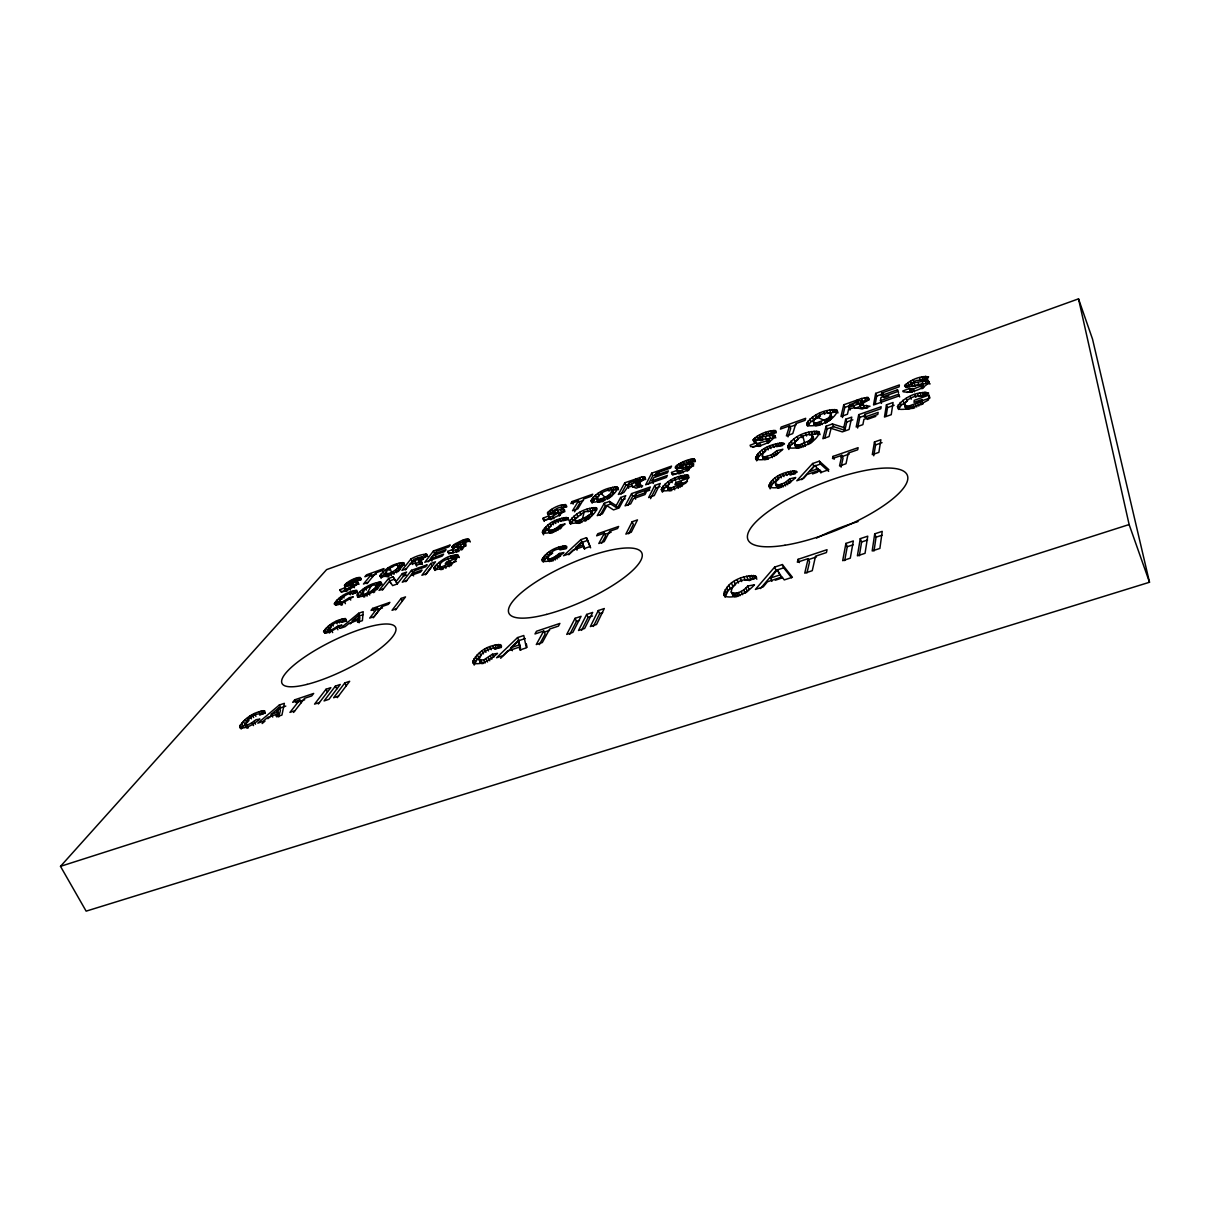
<?xml version="1.0" encoding="UTF-8"?>
<svg xmlns="http://www.w3.org/2000/svg" width="1210" height="1210" viewBox="0 0 1210 1210"><rect width="100%" height="100%" fill="white"/><g stroke="black" fill="none" stroke-linecap="round" stroke-linejoin="round"><path stroke-width="1.5" d="M399.27 565.448L396.457 569.426L397.621 571.846C404.155 567.717 397.077 562.257 392.63 566.93C381.558 569.577 388.002 582.358 384.977 573.51M591.055 500.577L591.599 502.211C601.219 502.226 614.272 497.325 617.932 487.811L617.387 487.191C607.601 486.919 596.303 492.122 591.055 500.577L592.174 503.118L594.292 499.73L599.116 495.858L597.997 493.347M671.535 472.475L672.639 475.061L678.129 472.928L677.025 470.342L671.535 472.475L671.822 473.821C679.4 474.214 689.564 470.72 693.799 464.111L693.421 463.581C683.907 465.079 670.461 467.363 689.261 461.933L695.387 461.555L694.298 458.983C683.378 458.454 661.28 474.123 687.87 466.47L688.974 469.056M363.59 594.307C367.432 594.034 379.335 587.198 374.903 584.778C371.077 585.095 359.083 591.796 363.59 594.307L364.785 596.757L363.121 595.849M375.524 587.273L376.718 589.724L377.777 587.546L376.28 584.808M753.134 439.805L753.618 441.015C771.254 437.082 775.61 439.23 756.719 443.586L756.295 442.83L750.109 445.235L750.684 446.641C759.109 446.868 770.891 443.389 775.247 435.797L771.919 435.131L759.124 437.506L764.765 434.481L768.486 433.498L769.772 434.208L776.049 431.879L775.686 430.654C767.715 430.412 758.67 434.027 753.134 439.805L754.208 442.421L760.53 437.581L759.457 434.98M569.502 521.676L569.97 523.431C579.908 523.643 593.233 518.334 597.059 508.563L596.545 507.882C586.457 507.398 574.901 513.01 569.502 521.676L570.651 524.248L572.935 520.678L577.941 516.64L576.792 514.084M778.938 484.862L784.367 483.062L789.797 478.812L795.711 477.496C789.253 483.939 778.378 490.02 769.333 487.025L768.955 485.951C772.63 475.787 786.016 471.008 796.12 471.098L797.209 472.066L790.78 474.849L790.16 474.229C784.352 474.184 776.034 477.345 775.565 484.045L778.938 484.862L780.132 487.751L777.168 487.509L776.896 484.968M558.899 514.84L560.064 514.794L558.929 512.284C531.553 520.784 561.833 499.533 566.658 506.128L561.319 508.094L560.669 507.292L557.644 508.079L552.486 511.164L562.514 509.153L564.646 510C560.154 516.337 551.14 519.317 543.653 519.861L543.275 518.046L548.569 515.989L549.733 519.271L551.851 519.423M921.823 399.602L922.746 403.958L921.823 399.602L914.019 402.34L914.261 400.313L928.887 395.141L928.478 399.95C919.6 404.851 909.633 410.266 899.212 409.267L897.472 406.636C903.371 397.394 917.921 390.709 928.63 393.084L921.899 395.882C915.743 395.08 907.349 398.166 904.43 404.049L905.987 408.541L909.3 409.146L908.226 406.333L904.49 405.017M349.1 583.311L350.613 583.25L351.777 585.625C344.457 584.778 355.347 577.76 356.511 580.739L361.034 579.061C360.474 572.164 330.285 591.584 353.26 584.808L354.424 587.183M764.493 456.957L771.269 454.945L776.865 450.695L782.9 449.273C776.109 455.671 765.249 461.812 755.932 459.135L755.584 458.106C759.759 447.972 773.13 443.283 783.46 443.041L784.534 443.964L777.349 446.233C771.451 446.384 763.117 449.394 762.33 456.109L764.493 456.957L765.612 459.679L763.449 458.817L763.631 456.911M806.737 423.318L807.085 425.557C817.673 427.024 833.251 421.564 837.441 411.082L836.942 410.16C826.218 408.511 812.878 414.289 806.737 423.318L807.811 425.98L810.836 421.745L820.395 416.074L819.336 413.442M239.701 726.227L240.049 727.936C247.43 728.662 254.433 723.565 259.923 719.073L256.051 719.708C236.525 734.515 248.05 713.991 259.454 713.855L259.711 715.11L265.02 712.811L264.657 710.799C254.766 711.45 244.965 717.893 239.701 726.227L241.153 729.01L248.957 720.525L247.505 717.757M542.035 559.398L542.352 561.228C550.127 562.62 558.233 557.523 563.92 552.501L559.277 553.484C541.309 568.292 547.918 547.858 561.198 549.007L566.93 547.238L566.522 546.239C557.281 545.695 546.829 551.397 542.035 559.398L543.26 562.09L546.572 557.492L552.713 553.091M543.577 534.82L542.413 532.249C546.315 523.159 558.279 517.623 567.823 517.729L568.972 520.3M462.507 549.325C463.248 542.004 446.036 552.441 454.219 544.5C457.425 542.927 467.786 536.212 468.799 540.704C466.833 541.702 451.632 543.093 458.182 546.693L457.032 544.258M731.279 591.856C731.717 583.81 741.276 578.849 748.506 579.711L749.141 580.634L756.583 577.412L755.448 575.975C743.454 574.599 725.168 582.025 724.019 595.35L725.047 596.454C735.635 598.844 747.508 592.734 754.45 584.793L747.689 586.033C744.15 590.465 737.434 594.76 731.687 592.688L731.279 591.856L733.094 595.97L735.014 596.651L737.994 596.318L736.587 593.021M797.193 440.198L790.191 445.825L788.844 449.485L787.74 446.747C792.308 436.084 807.902 430.019 818.928 431.864L819.412 432.862C815.116 443.677 799.069 449.621 788.194 447.776L787.74 446.747M357.857 620.216L357.57 622.303L362.395 620.639L363.212 611.7L358.599 613.304L340.449 628.262L345.122 626.644L349.145 623.256L357.857 620.216L359.128 622.787M881.485 403.399L880.426 400.676L898.606 394.218L898.334 396.184L873.529 404.972L875.662 393.386L899.378 384.946L899.106 386.852L881.742 393.023L881.303 395.564L897.502 389.802L898.546 392.509M874.043 550.943L876.04 537.195L874.709 533.852L882.226 531.356L879.882 548.433L872.183 550.958L874.709 533.852M897.502 389.802L897.23 391.738L880.971 397.5L880.426 400.676M453.372 552.804L452.328 549.612L447.655 551.427C449.515 556.328 465.986 548.523 465.88 543.502L456.382 545.12M777.501 476.347L778.665 479.19L772.419 484L770.135 488.825L768.955 485.951M886.113 416.361L887.505 407.604L886.446 404.836L893.071 402.491L891.241 414.682L884.465 417.057L886.446 404.836M859.327 555.783L861.611 541.974L860.28 538.647L867.751 536.166L865.044 553.318L857.391 555.829L860.28 538.647M358.069 618.688L358.644 615.285L352.125 620.745L358.069 618.688L359.325 621.244L359.899 617.826L358.644 615.285M873.756 455.792L875.601 444.887L874.467 441.983L880.895 439.744L878.868 452.374L872.289 454.642L874.467 441.983M875.208 404.382L876.705 396.063L875.662 393.386M764.463 448.577L765.567 451.269L759.109 456.079L756.704 460.813L755.584 458.106M844.686 560.608L847.242 546.739L845.911 543.426L853.337 540.946L850.297 558.173L842.674 560.684L845.911 543.426M734.137 581.39L735.529 584.627L728.087 590.646L725.108 597.09L723.701 593.823M479.493 652.75L480.914 655.744L476.891 659.692L474.214 665.031L472.777 662.021C476.831 651.661 490.307 643.569 501.197 645.142L501.5 646.533L495.223 649.256L494.224 647.97C487.418 648.379 475.348 655.714 480.854 663.337L483.758 663.367M864.908 414.364L864.333 417.253L878.158 412.383L877.794 414.455L863.925 419.341L862.881 424.649L856.181 427.009L858.737 414.637L881.167 406.711L880.819 408.738L864.908 414.364L865.982 417.117M857.648 428.037L859.811 417.374L858.737 414.637M841.086 467.136L843.037 458.182L841.888 455.293L832.495 458.56L832.994 456.412L858.117 447.67L857.693 449.787L848.27 453.069L846.017 463.733L839.528 465.986L841.888 455.293M844.883 430.276L846.758 421.988L845.669 419.265L851.779 417.102L849.072 429.505L842.341 431.879L831.088 428.34L829.031 436.553L822.845 438.731L826.097 426.192L832.435 423.954L843.793 427.508L844.883 430.276L833.509 426.676L827.186 428.915L824.872 437.914M843.793 427.508L845.669 419.265M850.055 410.084L848.997 407.392L849.662 404.442C853.761 404.412 862.412 396.29 863.38 403.958L863.093 404.533M806.979 572.89L809.535 561.924L808.174 558.627L797.345 562.226L798.071 559.322L827.035 549.688L826.43 552.577L815.54 556.177L812.258 570.697L804.741 573.177L808.174 558.627M842.447 417.541L844.822 407.422L843.763 404.76L861.58 398.483L867.918 397.424L868.992 398.74L868.205 400.162L859.902 404.987L869.975 406.242L862.185 408.995L854.925 407.573L849.904 408.798L848.573 409.267L847.454 414.228L840.98 416.512L843.763 404.76M639.334 479.916L639.909 483.486L639.077 479.704L629.094 482.82L627.491 485.755L628.61 488.295M277.302 714.112L276.621 716.849L281.93 715.08L284.365 703.328L279.298 705.037L257.806 723.156L262.948 721.432L267.728 717.318L277.302 714.112L278.754 716.925M340.358 603.941C335.094 601.899 348.798 590.964 352.488 593.944L357.449 591.796L356.768 590.359C348.072 591.569 338.936 596.318 334.172 603.851L335.699 605.212L340.675 604.062L353.32 596.817L349.539 597.619L342.37 601.975L338.997 602.081M582.358 519.287L584.173 511.951C612.366 506.43 552.637 535.047 584.173 511.951M328.197 630.077C329.952 625.963 337.59 619.853 341.205 622.137L345.984 620.064L345.364 618.582C336.894 619.611 328.076 624.42 323.554 631.771L324.991 633.193L329.74 632.149L341.931 625.086L338.316 625.812L331.389 630.062L328.197 630.077L329.634 632.966L328.334 629.502M667.981 481.852L669.115 484.469L664.245 488.492L662.445 492.167L661.31 489.536C665.803 480.491 678.734 474.471 688.52 475.515L682.425 478.056C676.768 478.358 664.517 482.563 668.419 490.05L668.389 489.309M275.971 715.987L279.238 714.898L280.433 710.436L278.996 707.638L271.267 714.278L272.719 717.076M279.238 714.898L277.786 712.085L278.996 707.638M612.124 489.944L610.324 493.998L611.458 496.539L613.485 492.939L612.124 489.944C606.225 489.566 598.92 493.151 596.666 498.853L598.042 501.848L599.51 502.15L597.165 497.249M350.613 583.25L356.965 581.874L358.16 582.857C355.77 586.366 339.965 595.683 340.01 589.693L344.517 587.924C345.016 590.737 352.034 586.895 353.26 584.808M597.785 501.379L598.3 499.775L605.242 497.431L610.324 493.998M788.012 436.87L790.69 428.461L789.631 425.829L780.435 429.096L781.116 427.085L805.678 418.327L805.089 420.324L795.862 423.606L792.747 433.619L786.394 435.872L789.631 425.829M586.759 516.927L587.924 519.529L591.947 515.49L592.507 513.796L591.13 510.726M440.062 569.245C436.417 559.595 452.737 558.037 458.151 556.177C451.602 552.516 438.292 561.485 433.83 568.004L434.723 569.728C442.92 568.851 452.449 565.66 456.881 558.249L446.717 561.833L445.25 563.815L450.664 561.909L451.844 564.404L450.755 565.902L449.56 563.406L450.664 561.909M379.985 575.899C384.825 568.352 395.095 562.408 404.034 562.983L404.17 563.663C399.497 571.513 389.635 576.005 380.802 577.004L379.985 575.899L381.165 578.304M906.214 398.302L907.288 401.085L901.238 405.214L898.546 409.434L897.472 406.636M357.237 594.821L357.555 597.044C366.675 596.137 376.703 591.327 381.573 583.296L380.832 582.176C371.848 582.721 362.834 587.818 357.237 594.821L358.432 597.271L363.756 591.871L362.561 589.436M550.036 530.267L549.748 533.02L548.054 529.587C550.263 524.157 556.615 520.481 562.317 520.572L568.246 518.712L567.823 517.729M680.716 483.803L681.427 482.261L682.561 484.923L681.85 486.45L680.716 483.803L671.928 487.706L667.27 487.418M661.31 489.536L661.93 490.625C670.385 492.092 678.598 486.738 685.904 483.017L688.082 478.222L675.891 482.533L674.938 484.56L681.427 482.261M930.157 383.888L926.058 383.434L912.159 386.534L910.858 383.51L916.469 380.454L922.232 379.955L928.615 376.854C920.462 375.569 910.162 379.849 904.581 385.899L905.534 386.973L908.483 387.003L922.171 383.888L923.759 387.079L921.929 388.803L920.87 386.066L922.716 384.341M593.354 626.447L599.661 613.621L602.671 612.608M598.269 610.551L590.374 626.553L596.53 624.496L604.304 608.524L598.269 610.551L599.661 613.621M550.111 523.491L551.261 526.048L547.117 529.193L543.698 533.761L542.534 531.19M650.557 498.671L655.865 488.023L660.025 486.556M848.997 407.392L859.357 403.611L862.246 400.828M581.571 630.38L588.045 617.493L592.552 615.996M654.746 485.422L648.651 497.552L654.292 495.555L660.282 483.455L654.746 485.422L655.865 488.023M628.655 533.776L633.344 524.474L632.149 521.752L637.473 519.892L631.272 532.234L625.857 534.109L632.149 521.752M586.653 614.438L578.531 630.486L584.657 628.444L592.673 612.426L586.653 614.438L588.045 617.493M652.145 480.869L653.763 477.693L667.391 472.853L668.328 470.917L654.761 475.757L656.047 473.216L670.612 468.028L671.55 466.122L651.645 473.216L645.656 484.786L666.423 477.421L667.375 475.454L652.145 480.869L653.264 483.44M648.484 484.045L652.735 475.757L659.374 473.397M569.819 634.282L576.474 621.365L579.469 620.367M575.083 618.325L566.734 634.403L572.844 632.376L581.072 616.313L575.083 618.325L576.474 621.365M634.494 496.569L636.006 493.71L649.301 489.006L650.33 486.98L631.575 493.62L625.071 505.856L630.667 503.874L633.42 498.641L644.99 494.557L646.034 492.5L634.494 496.569L635.643 499.185M627.839 505.417L632.709 496.206L636.112 494.996M830.62 413.094L829.667 416.709L827.474 418.675L828.547 421.367L831.83 417.344L830.62 413.094C824.539 411.672 816.478 415.438 813.302 420.914L814.481 425.164L817.234 425.769L816.16 423.092L813.407 422.487M601.642 543.275L605.65 535.818L604.44 533.111L596.651 535.818L597.8 533.731L618.612 526.471L617.523 528.543L609.734 531.266L604.183 541.641L598.814 543.502L604.44 533.111M812.439 434.889L811.35 438.746L809.051 440.803L810.171 443.556L813.634 439.306L811.88 434.42C805.512 434.118 797.859 437.143 794.637 442.92L795.802 447.352L799.991 447.866L798.872 445.114L794.698 444.614M617.342 508.245L616.192 505.644L620.639 497.492L625.752 495.677L619.142 507.943L613.53 509.909L606.951 505.735L602.429 513.827L597.256 515.642L604.244 503.299L609.538 501.409L610.687 503.995L617.342 508.245L621.774 500.078L625.177 498.868M621.108 494.088L625.918 485.301L629.139 484.151M539.373 644.597L545.135 634.055L543.729 631.015L534.986 633.949L536.499 631.242L559.882 623.422L558.445 626.099L549.673 629.034L542.322 642.525L536.287 644.537L543.729 631.015M636.097 483.97L641.89 481.066L645.096 477.345L642.132 476.846L624.814 482.775L618.37 494.451L623.8 492.53L627.597 487.222L631.605 486.284L636.158 488.159L642.676 485.845L636.097 483.97L637.216 486.526L639.576 486.48L638.472 483.924M367.19 593.172L371.213 585.942M423.303 559.156L421.745 556.691L413.941 559.277L405.35 569.955M600.16 515.173L605.378 505.871L610.687 503.995M438.822 562.499L440.001 564.964L435.025 570.485L433.83 568.004M574.538 511.83L579.666 503.315L578.546 500.819L570.802 503.572L572.027 501.59L592.734 494.209L591.569 496.176L583.81 498.943L577.881 508.82L572.542 510.711L578.546 500.819M385.445 569.774L386.595 572.164L381.528 577.321L380.363 574.916M329.891 624.935L331.147 627.461L325.293 633.254L324.023 630.712M338.74 598.451L339.95 600.871L335.851 605.242L334.641 602.807M337.303 697.641L349.675 681.29L344.789 682.939L333.627 697.746L338.588 696.083M425.33 574.811L432.046 565.917L430.866 563.467L435.494 561.818L426.601 573.616L421.897 575.279L430.866 563.467M395.564 609.931L405.516 596.893L401.115 598.436L392.04 610.309L396.517 608.751M335.382 686.115L324.068 700.938L329.014 699.289L340.252 684.467L335.382 686.115L336.803 688.929M428.128 561.879L434.632 553.348L433.498 550.943L450.196 544.984L448.789 546.875L436.568 551.216L434.662 553.711L435.827 556.131M432 561.153L430.836 558.717L433.21 555.617L444.614 551.563L446.051 549.658L434.662 553.711M318.291 704.008L330.859 687.628L326.004 689.277L314.555 704.129L319.485 702.481M433.498 550.943L424.786 562.272L442.149 556.116L443.586 554.18L430.836 558.717M405.758 581.707L414.561 570.681L425.678 566.749L427.175 564.767L411.506 570.318L402.249 582.207L406.908 580.558M373.179 617.826L378.745 610.702L377.49 608.146L371.046 610.4L372.62 608.403L389.892 602.368L388.349 604.35L381.891 606.618L374.132 616.555L369.685 618.098L377.49 608.146M383.343 588.877L379.032 590.389L388.622 578.425L393.068 576.852L397.303 583.946L396.109 581.481L402.355 573.57L406.62 572.043L397.303 583.946L392.615 585.61L389.59 581.042L390.785 583.492M293.591 712.448L304.618 698.306L311.726 695.916L313.677 693.436L294.695 699.834L292.699 702.329L299.808 699.94L301.229 702.738M299.808 699.94L289.946 712.387L294.832 710.739M418.403 560.88L421.261 561.894L422.426 564.329L419.567 563.3L418.403 560.88C436.538 551.911 421.095 553.091 410.961 558.975L401.932 570.379L406.469 568.776M766.853 440.712L767.942 443.374L769.999 441.589L768.592 438.443M382.36 590.193L389.802 580.861L394.248 579.288M366.933 583.674L375.871 572.829L382.405 570.515L383.978 568.594L366.539 574.811L364.921 576.731L371.44 574.417L372.604 576.792M743.742 589.92L745.148 593.218L747.326 591.433L749.081 589.315L747.689 586.033M371.44 574.417L363.469 584.022L367.961 582.433M771.935 581.329L770.543 578.032L777.289 569.88L781.902 578.047L777.289 569.88M552.652 511.906L548.538 515.248L547.404 512.768M760.394 588.559L775.973 570.379L783.687 567.823L791.537 577.76M774.612 567.112L755.388 589.436L763.268 586.85L767.442 581.768L782.099 576.928L784.246 579.923L792.399 577.246L782.326 564.556L774.612 567.112L775.973 570.379M687.87 466.47L686.115 468.572L687.22 471.174L689.171 469.541M760.697 439.548L760.334 440.47L763.026 440.168L761.937 437.536M60.5 866.345L326.594 569.623L1078.518 298.855L1092.509 339.057L1149.5 582.252L86.137 911.145L60.5 866.345L1129.127 524.55L1078.518 298.855M801.64 479.689L813.801 466.364L820.486 464.05L828.668 471.386M812.636 463.506L796.8 480.763L803.637 478.404L807.055 474.502L819.76 470.1L821.802 472.127L828.85 469.677L819.321 461.176L812.636 463.506L813.801 466.364M681.729 467.408L681.306 468.27L683.574 468.043L682.485 465.472M457.062 545.846L453.115 548.932L451.965 546.512M422.003 557.417L411.687 562.151L412.852 564.556M558.929 512.284L552.788 516.277L549.31 517.063L548.569 515.989M479.009 659.828L483.788 659.919L492.394 654.247L497.507 653.355C491.305 659.057 481.731 665.787 473.125 663.095L472.777 662.021M512.405 650.708L510.983 647.668L518.455 640.317L520.451 648.031L518.455 640.317M910.449 381.165L911.478 383.873L906.109 387.593L905.065 384.886M500.653 658.255L518.954 640.604L525.185 638.517M519.362 647.123L519.816 650.012L526.365 647.834L523.779 635.507L517.547 637.594L496.584 657.741L502.936 655.623L507.565 651.056L519.362 647.123L520.799 650.163M452.222 550.353L455.716 550.021L461.358 546.875M577.034 550.172L575.809 547.449L581.995 541.566L584.188 547.691L581.995 541.566M568.745 554.755L582.116 542.322L587.667 540.386L590.631 547.827M548.054 529.587C551.321 532.37 557.523 527.439 560.351 524.989L565.146 523.915C559.171 529.027 550.928 534.124 542.866 532.975L542.413 532.249M587.667 540.386L586.472 537.694L580.906 539.63L563.497 555.753L569.154 553.802L572.98 550.142L583.477 546.496L584.702 549.234M678.629 464.141L679.717 466.697L676.647 468.981L675.558 466.41M262.131 723.55L264.99 721.13M267.849 718.71L272.144 715.065M276.44 711.435L280.735 707.805L285.787 706.095M638.789 480.945L627.491 485.755M350.083 623.906L355.664 619.293M384.977 573.994L390.255 573.192L396.457 569.426M349.07 581.496L350.234 583.855L347.073 586.003L345.909 583.628M798.872 445.114L809.051 440.803M816.16 423.092L827.474 418.675M908.226 406.333L921.672 401.13M438.882 566.749L441.922 566.809L449.56 563.406M920.87 386.066L913.399 389.015L909.224 388.516L902.766 391.027L903.144 391.768C911.947 393.401 923.517 388.788 929.325 381.982L926.936 380.515L910.858 383.51M686.115 468.572L679.733 471.098L677.025 470.342M453.478 552.062L448.819 553.877L447.655 551.427M549.703 518.485L544.409 520.542L543.275 518.046M752.741 447.277L757.384 445.477L758.942 446.475L757.853 443.828M907.046 392.509L910.268 391.253L912.4 392.085L911.342 389.348M420.218 561.864L416.21 563.361L415.045 560.956M860.416 406.303L854.82 408.39L853.761 405.698M371.183 575.93L376.416 574.069M578.319 502.241L583.492 500.395M789.192 427.206L796.21 424.71M844.822 407.422L853.201 404.442M876.705 396.063L883.481 393.658M410.25 563.966L414.349 562.937L416.815 565.1L422.275 563.164L421.261 561.894M883.981 397.682L888.836 395.957M406.378 575.007L403.535 576.005L402.355 573.57M644.643 491.986L649.755 490.186M410.855 575.476L420.505 572.058L422.033 570.061L412.398 573.464L413.593 575.93M846.758 421.988L852.853 419.84M859.811 417.374L864.984 415.559M887.505 407.604L894.129 405.259M451.285 563.134L456.367 561.334M682.243 483.334L687.477 481.489M867.147 419.416L875.783 416.376M916.953 402.537L929.961 397.954L928.887 395.141M362.924 614.771L359.854 615.845L358.599 613.304M377.323 609.734L382.496 607.934M604.213 534.623L611.141 532.218M575.809 547.449L582.963 544.969M840.844 456.972L849.208 454.068M875.601 444.887L882.029 442.663M818.247 468.618L809.596 471.613L815.147 465.336L819.412 471.522L816.311 468.225M812.5 473.927L817.688 472.127M638.426 480.869L645.732 479.372L644.643 476.831M421.594 557.991L426.555 556.449L425.406 554.044M304.754 699.713L296.132 702.617L294.695 699.834M271.267 714.278L277.786 712.085M360.035 577.336L361.2 579.711L356.799 580.921L355.634 578.546M544.576 632.028L549.582 630.349M510.983 647.668L519.029 644.99M807.932 559.776L816.447 556.948M847.242 546.739L853.201 544.772M861.611 541.974L867.585 539.993M876.04 537.195L882.045 535.198M770.543 578.032L780.51 574.735M775.247 580.24L780.238 578.592M354.636 590.525L355.831 592.93L352.609 593.868L351.429 591.463M375.433 585.806L382.027 584.611L380.832 582.176M565.327 545.831L566.537 548.508L559.988 549.869L558.763 547.192M345.364 618.582L346.62 621.108L341.507 622.091L340.252 619.58M262.54 710.754L263.977 713.522L260.634 714.384L259.197 711.631M499.972 644.476L501.379 647.471L494.164 648.666L492.757 645.686M753.391 575.37L754.768 578.622L745.239 580.301L743.863 577.064M928.055 378.927L920.553 380.333L919.524 377.626M925.832 392.04L926.89 394.823L918.662 396.457L917.603 393.673M773.75 430.352L774.823 432.968L769.227 434.193L768.168 431.577M686.04 474.895L687.174 477.527L681.941 478.676L680.822 476.059M867.918 397.424L868.962 400.102L862.624 401.145L861.58 398.483M565.569 504.449L566.688 506.93L562.257 507.837L561.137 505.356M455.701 554.876L456.881 557.356L453.871 558.097L452.706 555.617M781.569 442.784L782.673 445.492L776.684 446.626L775.58 443.934M836.942 410.16L837.985 412.837L835.263 412.065L827.882 413.351L826.838 410.704M565.282 517.426L566.431 519.982L563.043 520.723L561.894 518.167M818.928 431.864L820.032 434.587L817.31 433.709L809.792 434.95L808.703 432.242M794.259 470.796L795.424 473.655L789.525 474.668L788.36 471.824M773.583 435.025L774.657 437.672L766.52 439.26L765.446 436.628M611.7 490.277L617.418 489.415L616.313 486.889M692.528 463.354L693.617 465.941L686.614 467.272L685.525 464.685M553.03 511.255L554.165 513.751L564.873 511.648L563.739 509.138M590.828 510.923L596.606 510.121L595.456 507.534M403.384 562.62L404.548 565.01L400.192 565.539L399.043 563.149M464.897 543.471L466.047 545.922L459.21 547.449L458.061 545.014M356.965 581.874L358.13 584.248L354.046 585.08L352.881 582.706M576.898 520.784L578.062 523.37L580.437 522.977L579.272 520.376M866.496 405.335L867.555 408.042L860.96 407.679L859.357 403.611L854.668 402.658M862.004 403.353L863.29 403.52M596.666 498.853L598.375 499.609M592.507 513.796L590.858 512.98L591.947 515.49M547.464 558.46L549.809 561.606L548.569 558.899M376.9 587.152L377.777 587.546M812.061 436.931L813.543 437.612M633.299 481.308L636.233 482.548L637.352 485.104L632.618 486.874L631.499 484.333M816.584 416.966L824.464 420.445L825.538 423.122L827.111 422.275L826.037 419.598M694.298 458.983L695.039 460.435L689.473 462.492L688.52 459.951M576.368 522.508L577.185 523.295L576.02 520.708M609.538 501.409L616.192 505.644M923.759 387.079L922.171 383.888M417.48 558.022L419.053 559.443M600.992 493.468L605.242 497.431M393.068 576.852L396.109 581.481M613.485 492.939L610.596 487.766M241.622 723.202L243.074 725.985M240.382 724.881L241.834 727.649M249.941 716.093L251.377 718.846M252.043 722.824L253.495 725.607M245.312 719.496L246.764 722.264M246.946 725.032L248.413 727.83M245.055 723.671L247.49 727.966M243.361 721.311L244.813 724.079M245.343 725.123L246.81 727.921L244.798 724.412M254.463 713.567L255.9 716.32M252.179 714.747L253.616 717.515M254.055 721.417L255.507 724.215M263.75 710.663L265.187 713.431M261.012 711.072L262.449 713.839M279.298 705.037L280.735 707.805M326.004 689.277L327.426 692.075M344.789 682.939L346.211 685.752M331.994 623.528L333.249 626.054M331.389 630.062L332.674 632.603M328.031 626.387L329.286 628.898M326.382 627.869L327.653 630.395M324.991 629.397L326.261 631.923M341.916 619.051L343.171 621.562M338.074 620.397L339.329 622.923M335.987 621.335L337.242 623.861M338.316 625.812L339.587 628.353M336.637 627.219L337.908 629.775M732.67 595.139L733.094 595.97M344.185 601.234L345.394 603.669M340.675 596.984L341.87 599.404M341.25 602.338L342.46 604.773M340.343 602.519L341.553 604.955M339.148 601.506L340.872 604.985M337.061 599.948L338.271 602.368M344.472 618.552L345.727 621.078M335.624 601.491L336.834 603.911M343.322 618.703L344.578 621.229M347.33 582.57L348.495 584.929M349.312 587.712L350.492 590.102M349.161 592.325L350.355 594.745M344.895 584.611L345.591 587.697L344.411 585.337M345.712 588.983L346.892 591.372M344.517 587.924L345.697 590.314L341.19 592.068L340.01 589.693M349.539 597.619L350.734 600.069M344.653 589.058L345.833 591.448M344.26 588.71L345.44 591.085M342.838 595.547L344.033 597.967M357.827 581.934L359.007 584.309M362.788 594.352L363.983 596.802M361.911 593.414L363.408 596.681M361.881 593.928L363.091 596.379M355.392 582.116L356.557 584.49M360.172 591.403L361.366 593.838M353.199 579.484L354.364 581.844M358.19 593.49L359.385 595.925M351.021 580.467L352.186 582.827M355.831 590.344L357.026 592.764M353.093 585.337L354.273 587.727M349.251 582.948L350.628 585.806M353.169 590.888L354.349 593.308M373.572 589.285L374.767 591.735L373.633 592.658L372.423 590.208M368.536 592.567L369.731 595.017M365.223 587.652L366.403 590.072M358.871 577.563L360.035 579.923M365.844 593.702L367.053 596.152M372.62 608.403L373.875 610.944M357.404 577.957L358.568 580.331M379.759 582.055L380.953 584.49M378.306 582.222L379.486 584.657M376.461 582.66L377.656 585.095M376.552 585.625L377.747 588.06M390.255 573.192L391.42 575.612M401.115 598.436L402.355 601.007M387.714 574.1L388.879 576.505M386.701 574.311L387.865 576.731M388.622 578.425L389.802 580.861M385.899 574.387L387.064 576.792M383.147 571.649L384.311 574.039M381.256 573.646L382.436 576.051M396.85 563.86L397.999 566.25M398.302 567.505L399.466 569.91M395.352 570.318L396.517 572.723M392.857 571.906L394.036 574.327M388.017 568.034L389.181 570.424M411.506 570.318L412.686 572.769M402.31 562.529L403.459 564.919M400.858 562.711L402.007 565.1M399.27 565.932L400.419 568.337M415.454 563.769L416.618 566.204M410.961 558.975L412.111 561.364M426.51 553.953L427.659 556.358M475.454 656.697L476.891 659.692M473.972 658.769L475.409 661.764M423.5 554.558L424.649 556.963M473.065 660.584L474.502 663.579M422.245 556.978L423.409 559.398M420.777 558.506L421.927 560.926M419.946 559.005L421.11 561.425M420.082 560.971L421.246 563.391M484.514 649.346L485.936 652.326M444.736 565.811L445.93 568.307M488.341 657.726L489.778 660.766M486.087 658.981L487.539 662.006M441.922 566.809L443.102 569.305M482.064 650.874L483.471 653.854M440.803 567.067L441.998 569.562M439.926 567.157L441.121 569.653M483.788 659.919L485.225 662.944M438.806 566.22L440.485 569.562M436.523 564.42L437.702 566.9M481.096 660.554L482.533 663.579M477.3 654.686L478.721 657.68M480.128 660.539L481.565 663.564M434.783 566.356L435.963 568.836M479.009 659.042L480.854 663.337M450.77 556.267L451.95 558.733M447.443 557.568L448.623 560.033M489.853 646.76L491.275 649.74M492.394 654.247L493.831 657.272M448.002 564.268L449.197 566.764M487.116 647.97L488.522 650.95M490.458 656.153L491.895 659.178M455.913 543.426L457.955 547.661M457.667 549.234L458.832 551.684M454.219 544.5L455.353 546.92M455.716 550.021L456.866 552.471M458.061 555.118L459.24 557.598M457.577 554.861L458.741 557.341M452.873 545.544L454.007 547.979M456.775 554.77L457.955 557.25M498.626 644.401L500.048 647.38M496.977 644.567L498.399 647.562M454.34 555.163L455.52 557.644M495.026 645.006L496.433 647.985M467.272 539.131L468.406 541.551M466.016 539.373L467.151 541.808L465.608 542.231L464.458 539.811M462.613 540.431L463.748 542.851M463.173 543.759L464.322 546.209M460.496 544.424L462.568 548.811M460.617 547.57L461.766 550.036M517.547 637.594L518.954 640.604M468.875 539.191L470.327 541.944M468.225 539.07L469.374 541.49M543.85 556.403L545.075 559.08M542.7 558.007L543.925 560.699M555.874 556.298L557.114 559.02M543.214 529.829L544.379 532.385M553.923 557.371L555.163 560.079M549.385 551.699L550.595 554.377M551.881 558.203L553.121 560.911M550.565 558.612L551.805 561.319M547.192 553.242L548.417 555.919M547.374 557.886L549.113 561.485M545.347 554.815L546.572 557.492M548.296 511.724L549.416 514.22M552.305 522.191L553.454 524.747M549.31 517.063L550.459 519.574M554.815 528.921L555.995 531.492M562.574 546.088L563.784 548.78M548.599 516.761L549.733 519.271M560.805 546.542L562.015 549.219M552.713 529.783L553.893 532.37M551.352 530.222L552.531 532.793L551.382 533.05L550.217 530.464M547.858 525.064L549.022 527.605M549.279 530.555L550.459 533.126M559.277 553.484L560.517 556.192M543.048 518.878L544.197 521.374M548.145 530.146L549.31 532.718M545.967 526.637L547.117 529.193M557.674 555.012L558.914 557.719M544.409 528.226L545.574 530.782M558.975 512.798L560.109 515.324M557.341 510.287L558.476 512.783M557.765 512.329L559.368 516.08M559.807 518.863L560.956 521.404M554.528 510.998L555.647 513.494M560.351 524.989L561.516 527.575L559.867 529.103L558.702 526.516M557.144 519.877L558.294 522.417M552.516 510.802L553.651 513.297M551.533 509.41L553.62 513.645M552.788 516.277L553.938 518.803M554.649 520.996L555.798 523.537M549.703 510.59L550.822 513.07M556.842 527.832L558.007 530.404M564.072 545.861L565.297 548.538M575.204 519.922L576.61 523.023M571.786 518.107L572.935 520.678M580.906 539.63L582.116 542.322M564.42 504.54L565.539 507.035M570.137 520.3L571.286 522.871M562.937 504.842L564.057 507.338M566.582 517.366L567.732 519.922M562.514 509.153L563.648 511.664M560.487 509.516L561.621 512.011M563.724 517.698L564.873 520.239M585.353 517.804L586.517 520.391L585.05 521.177L583.885 518.576M579.847 512.314L580.981 514.87M580.77 519.892L581.934 522.493M572.027 501.59L573.147 504.086M577.972 520.663L579.136 523.264M574.054 516.035L575.219 518.591M591.992 507.792L593.142 510.348M589.693 508.366L591.705 513.04M587.001 509.228L588.151 511.8M589.149 515.006L590.298 517.608M588.045 515.989L589.209 518.591M599.449 499.488L600.583 502.029M597.513 499.564L598.632 502.105M595.35 495.223L596.47 497.733M596.923 499.322L598.042 501.848M593.187 497.219L594.292 499.73M591.63 499.291L592.749 501.817M593.928 507.519L595.063 510.091M609.28 494.935L610.4 497.476M608.04 495.828L609.159 498.384M606.679 496.675L607.798 499.216M600.962 491.638L602.066 494.149M603.76 498.112L604.879 500.668M602.202 498.717L603.321 501.258L601.854 501.742L600.72 499.185M604.244 503.299L605.378 505.871M617.387 487.191L618.507 489.717M620.639 497.492L621.774 500.078M614.771 486.889L615.875 489.415M612.865 487.176L613.969 489.702M611.882 491.986L612.986 494.527M607.964 488.628L609.069 491.139M631.575 493.62L632.709 496.206M624.814 482.775L625.918 485.301M636.097 478.752L637.201 481.277M637.246 482.049L638.351 484.605M643.614 476.664L644.703 479.205M642.132 476.846L643.236 479.387M639.772 477.511L640.877 480.037M639.077 479.704L640.332 482.911M640.589 484.711L641.708 487.282M663.11 485.86L664.245 488.492M661.734 487.872L662.883 490.504M651.645 473.216L652.735 475.757M671.081 480.037L672.2 482.654M673.577 487.176L674.726 489.838M670.506 488.053L671.656 490.715M669.342 488.205L670.476 490.867M667.602 485.709L668.737 488.341M668.419 488.174L669.553 490.836M667.255 486.677L668.797 490.564M665.258 483.818L666.392 486.45M732.489 593.172L733.895 596.454M728.813 585.247L730.205 588.483M679.733 471.098L680.837 473.7M676.859 465.305L677.948 467.862M678.175 471.31L679.279 473.912M677.282 471.053L678.386 473.655M726.711 587.41L728.087 590.646M678.492 476.846L679.612 479.462M725.123 589.618L726.514 592.87M679.022 484.756L680.156 487.418M724.079 591.871L725.486 595.123M674.575 478.373L675.709 480.99M675.891 482.533L677.025 485.165M677.161 485.679L678.311 488.341M686.282 460.708L687.371 463.264M737.102 579.802L738.478 583.038M741.216 591.372L742.622 594.67M687.431 467.695L688.535 470.282M683.317 461.842L684.406 464.398M738.448 592.492L739.855 595.789M688.021 475.122L689.14 477.753M687.189 474.91L688.308 477.542M680.776 462.976L681.865 465.548M731.475 583.129L732.852 586.366M680.852 465.774L681.941 468.346M684.603 475.091L685.722 477.723M734.984 593.323L736.391 596.606M680.141 465.381L681.306 468.27M681.941 470.433L683.06 473.034M733.608 593.369L735.014 596.651M682.864 475.469L683.983 478.101M746.706 576.217L748.067 579.454M693.345 458.923L694.434 461.494M692.044 459.074L693.133 461.63M745.935 588.151L747.326 591.433M690.426 459.407L691.515 461.978M740.338 578.35L741.715 581.587M691.122 463.415L692.226 466.001M688.898 463.838L690.002 466.425M755.448 575.975L756.825 579.242M751.47 575.355L752.832 578.607M749.232 575.642L750.608 578.894M782.326 564.556L783.687 567.823M757.097 436.25L758.171 438.852M765.718 456.82L766.837 459.543M759.683 443.556L760.772 446.203M776.729 484.908L777.909 487.796M762.118 450.014L763.223 452.706M775.988 484.62L777.168 487.509M775.565 484.045L776.759 486.934M772.993 479.462L774.158 482.321M763.48 456.926L764.599 459.649M755.191 437.521L756.265 440.137M762.739 456.654L763.858 459.361M762.33 456.109L763.449 458.817M756.295 442.83L757.808 446.218M759.819 451.708L760.924 454.4M753.83 438.731L754.904 441.348M771.239 481.156L772.419 484M758.005 453.387L759.109 456.079M769.968 482.835L771.148 485.694M769.182 484.529L770.362 487.388M756.673 455.051L757.793 457.758M755.842 456.714L756.946 459.422M798.071 559.322L799.417 562.605M786.53 481.867L787.71 484.756M782.825 473.776L783.989 476.619M765.627 432.424L766.701 435.04M768.274 439.744L769.363 442.391M773.477 453.735L774.597 456.457M769.923 445.961L771.027 448.638M784.367 483.062L785.547 485.966M780.027 475.016L781.206 477.859M771.269 454.945L772.388 457.683M762.285 433.709L763.359 436.311M767.064 447.231L768.168 449.908M781.978 484.045L783.157 486.934M780.359 484.545L781.539 487.433M759.623 436.931L761.12 440.531M767.155 456.473L768.289 459.21M759.124 437.506L760.334 440.47M775.217 477.768L776.397 480.627M777.728 484.983L778.922 487.872M792.55 470.917L793.715 473.76M774.914 430.397L775.988 433.014M779.845 442.951L780.934 445.643M790.584 471.25L791.748 474.108M774.703 435.237L775.791 437.884M777.833 443.329L778.938 446.021M772.222 430.533L773.281 433.15M770.362 430.942L771.42 433.558M771.919 435.131L772.993 437.778M789.797 478.812L790.977 481.701L789.54 483.334L788.36 480.446M776.865 450.695L777.985 453.417L776.487 455.036L775.368 452.313M785.895 472.611L787.06 475.469M769.333 435.645L770.407 438.277M773.054 444.766L774.158 447.443M791.159 440.909L792.247 443.616M789.086 443.117L790.191 445.825M787.922 445.371L789.026 448.093M801.02 435.025L802.124 437.733M805.316 446.188L802.956 436.16M802.321 444.161L803.44 446.913M797.193 436.855L798.297 439.548M800.506 444.736L801.61 447.488M797.451 445.31L798.555 448.063M793.926 438.806L795.015 441.514M796.225 445.31L797.329 448.048M794.637 442.92L795.802 447.352M795.272 445.083L796.392 447.821M807.811 421.201L808.87 423.848M811.577 431.501L812.666 434.224M811.88 434.42L812.969 437.143M812.53 436.568L813.634 439.306M811.35 438.746L812.454 441.484M819.321 461.176L820.486 464.05M810.352 439.79L811.456 442.542M805.452 433.301L806.556 436.008M819.76 470.1L820.924 473.019M807.569 441.756L808.673 444.509M832.994 456.412L834.144 459.301M819.155 422.502L820.229 425.179M815.616 415.211L816.674 417.858M817.567 422.895L818.641 425.572M812.439 417.087L813.498 419.734M814.935 423.122L816.009 425.799M817.869 431.244L818.958 433.966M813.302 420.914L815.071 425.602M816.205 430.987L817.31 433.709M809.777 419.099L810.836 421.745M814.073 431.093L815.162 433.8M828.714 417.707L829.788 420.399M823.662 411.748L824.706 414.395M826.097 426.192L827.186 428.915M820.94 421.927L822.014 424.619M586.472 537.694L589.996 546.557L584.173 548.584L583.477 546.496M835.853 409.6L836.912 412.262M834.219 409.404L835.263 412.065M832.102 409.524L833.161 412.186M829.652 409.963L830.695 412.61M830.771 414.667L831.83 417.344M829.667 416.709L830.741 419.401M832.435 423.954L833.509 426.676M866.421 397.364L867.464 400.041M864.484 397.666L865.528 400.329M862.034 401.856L864.212 407.437M861.399 402.461L862.443 405.138M857.179 399.981L858.223 402.643M881.742 393.023L882.786 395.715M898.606 394.218L899.665 396.956M900.179 402.431L901.238 405.214M898.289 404.579L899.363 407.362M906.275 383.721L907.303 386.413M913.565 404.987L914.654 407.815L912.627 408.466L911.553 405.637M910.177 396.411L911.236 399.194M909.769 406.091L910.843 408.904M906.91 406.378L907.999 409.192M905.715 406.182L906.804 408.995M904.43 404.049L905.564 407.83M902.887 400.313L903.961 403.081M904.914 405.728L905.987 408.541M920.114 392.947L921.173 395.73M913.353 379.864L914.382 382.572M914.155 383.388L915.183 386.111M919.827 402.204L920.901 405.017M912.053 383.827L913.081 386.534M913.399 389.015L914.442 391.768M914.79 394.611L915.849 397.394M917.755 403.248L918.829 406.076M908.09 382.451L909.118 385.158M909.965 389.181L911.009 391.919M915.607 404.2L916.696 407.029M909.224 388.516L910.268 391.253M925.65 376.234L926.678 378.942M926.936 380.515L927.964 383.252M923.926 376.476L924.954 379.184M925.03 380.696L926.058 383.434M921.884 376.945L922.912 379.653M922.171 381.286L923.2 384.024M922.217 385.098L923.26 387.85M924.228 392.131L925.287 394.914M922.322 392.433L923.381 395.216M917.936 382.39L918.98 385.113M928.312 380.666L929.341 383.404M1129.127 524.55L1149.5 582.252M390.074 568.352L391.571 572.587M526.305 643.826L527.061 647.365M814.36 423.576L814.481 425.164M480.446 662.052L480.446 662.853M816.568 538.042A85.245 26.484 -21.8 0 1 858.041 521.57M546.496 614.423A72.978 19.753 -24.4 0 0 642.087 553.741A72.978 19.753 -24.4 0 0 537.406 581.027A72.978 19.753 -24.4 0 0 546.496 614.423M307.143 684.361A63.313 15.73 -26.3 0 0 395.882 630.395A63.313 15.73 -26.3 0 0 313.435 651.373A63.313 15.73 -26.3 0 0 307.143 684.361M784.957 545.241A85.94 24.457 -22 0 0 907.772 479.084A85.94 24.457 -22 0 0 790.085 498.006A85.94 24.457 -22 0 0 784.957 545.241"/></g></svg>
